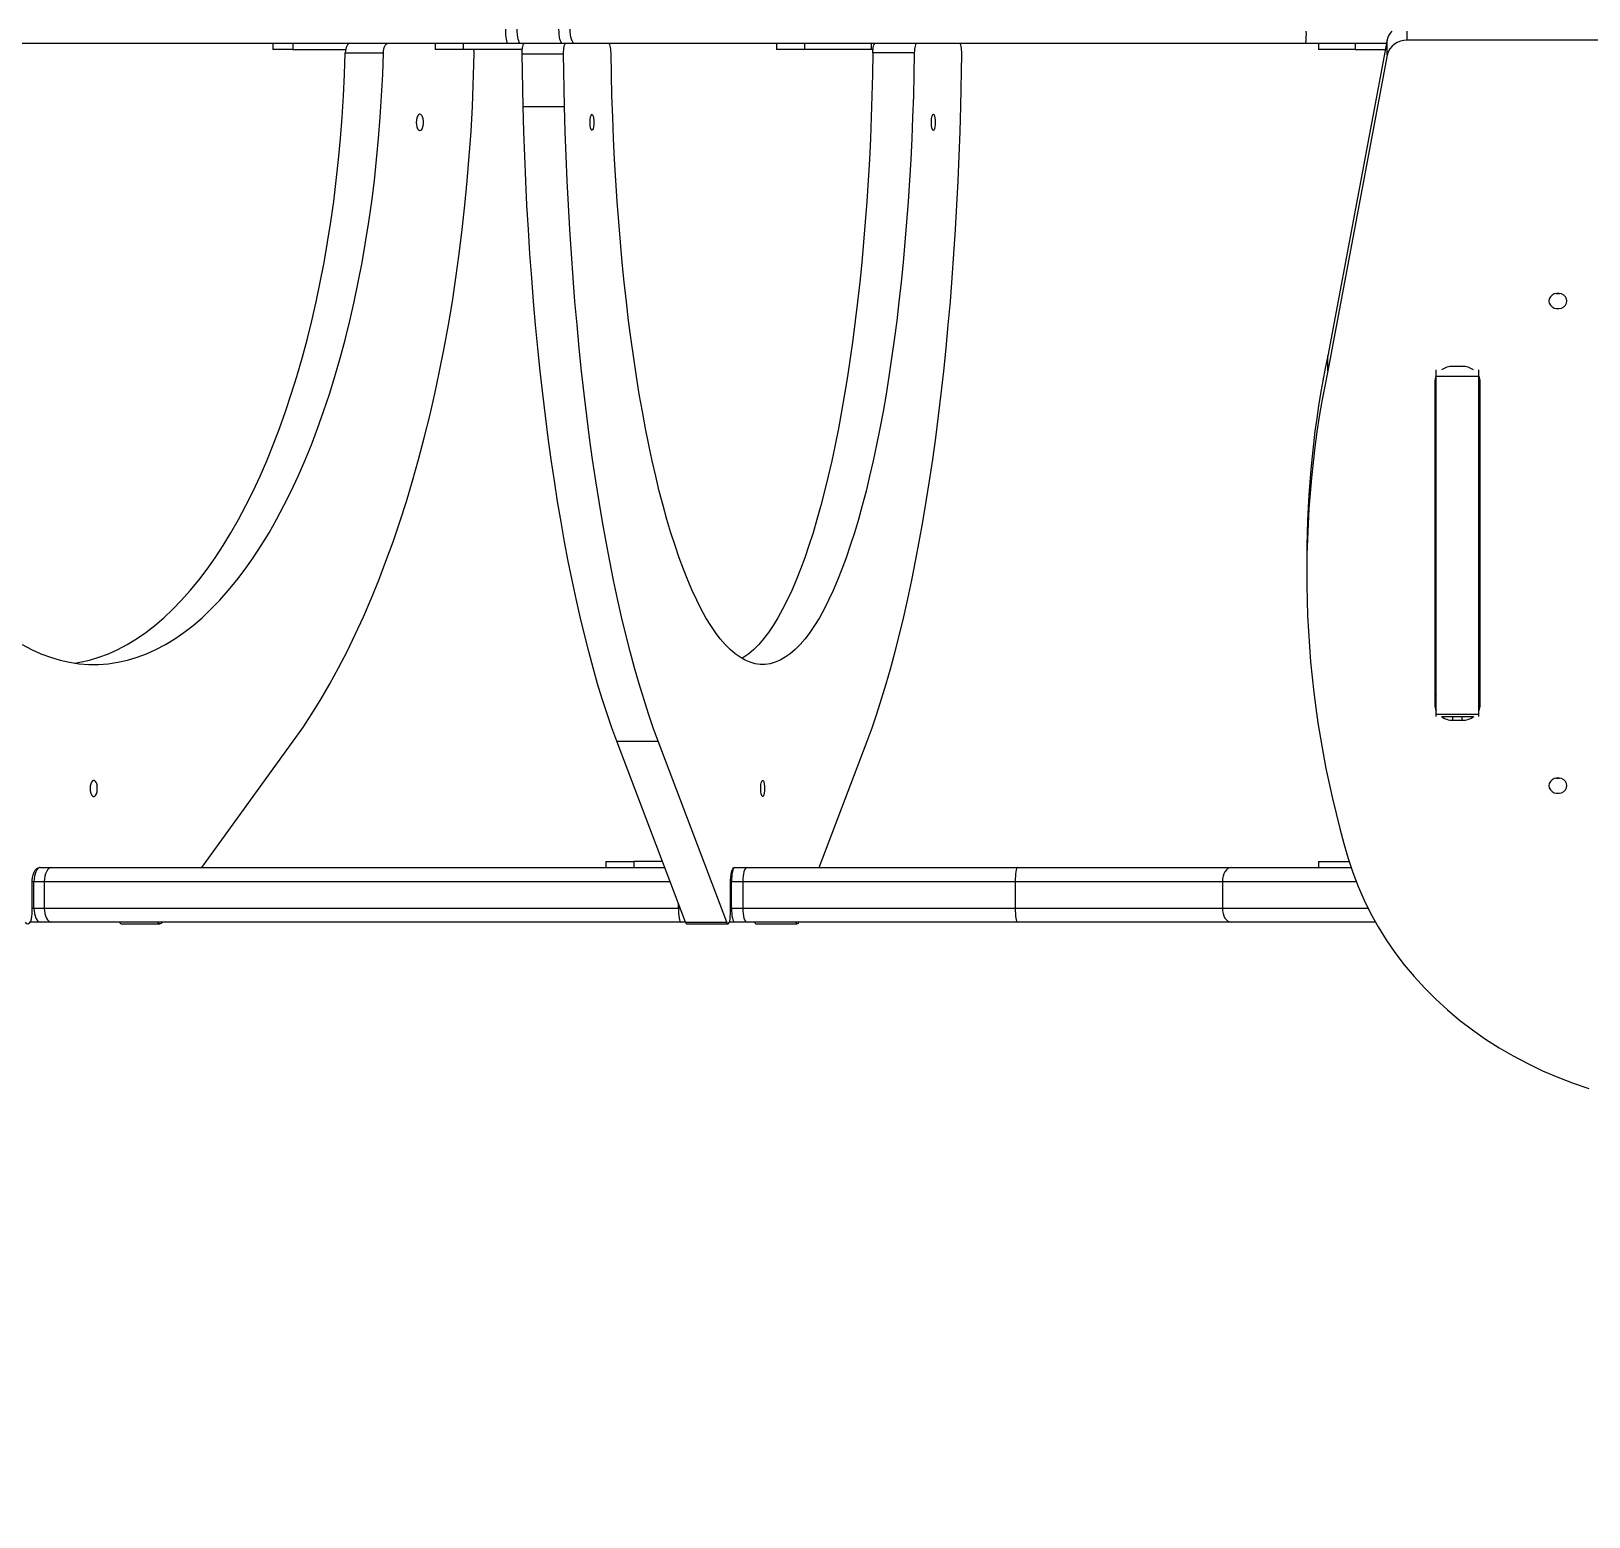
# Model space of a CAD drawing. Header units: millimetres. Extents: x -1410 to 10553, y -1584 to 10089.
# Drawn here: x 1929 to 2697, y 4112 to 4844 of the extents above; entities that cross this region are included whole.
import ezdxf

# ---------------------------------------------------------------- set-up
doc = ezdxf.new("R2010")
doc.units = ezdxf.units.MM
doc.layers.add('DiKom', color=7, linetype='Continuous')
doc.styles.add('style1', font='arial.ttf', dxfattribs={"width": 0.8})
doc.dimstyles.new('1-50', dxfattribs={"dimtxt": 400, "dimasz": 200, "dimexe": 100, "dimexo": 0, "dimgap": 200, "dimtad": 1, "dimtxsty": 'style1', "dimcen": 200, "dimclrd": 7, "dimclre": 7, "dimclrt": 7, "dimadec": 1, "dimazin": 2, "dimtfac": 1, "dimtmove": 0, "dimatfit": 2, "dimfxl": 0, "dimlwd": 25, "dimlwe": 18, "dimarcsym": 0})

# ---------------------------------------------------------------- blocks, each defined once
blk = doc.blocks.new('*D6')
at = {"layer": 'Defpoints', "color": 0, "transparency": 16777216}
for p in [(1052.64, 4838.28), (8552.64, 4538.78), (1052.64, -315.99)]:
    blk.add_point(p, dxfattribs=at)
at = {"layer": 'DiKom', "color": 7, "lineweight": 18, "transparency": 16777216}
for p, q in [((1052.64, 4838.28), (1052.64, -415.99)), ((8552.64, 4538.78), (8552.64, -415.99))]:
    blk.add_line(p, q, dxfattribs=at)
at = {"layer": 'DiKom', "color": 7, "lineweight": 25, "transparency": 16777216}
blk.add_line((8352.64, -315.99), (1252.64, -315.99), dxfattribs=at)
at = {"layer": 'DiKom', "color": 7, "transparency": 16777216}
for points in [[(1252.64, -282.66), (1252.64, -349.33), (1052.64, -315.99)], [(8352.64, -282.66), (8352.64, -349.33), (8552.64, -315.99)]]:
    blk.add_solid(points, dxfattribs=at)
at = {"layer": 'DiKom', "color": 7, "transparency": 16777216, "insert": (5447.5, 88.24), "char_height": 400, "attachment_point": 5, "style": 'style1'}
blk.add_mtext('7500', dxfattribs=at)
blk = doc.blocks.new('*D7')
at = {"layer": 'Defpoints', "color": 0, "transparency": 16777216}
for p in [(2743.2, 6351.78), (728.2, 735.28), (5494.1, 735.28)]:
    blk.add_point(p, dxfattribs=at)
at = {"layer": 'DiKom', "color": 7, "lineweight": 18, "transparency": 16777216}
for p, q in [((2743.2, 6351.78), (628.2, 6351.78)), ((5494.1, 735.28), (628.2, 735.28))]:
    blk.add_line(p, q, dxfattribs=at)
at = {"layer": 'DiKom', "color": 7, "lineweight": 25, "transparency": 16777216}
blk.add_line((728.2, 6151.78), (728.2, 935.28), dxfattribs=at)
at = {"layer": 'DiKom', "color": 7, "transparency": 16777216}
for points in [[(694.87, 6151.78), (761.53, 6151.78), (728.2, 6351.78)], [(694.87, 935.28), (761.53, 935.28), (728.2, 735.28)]]:
    blk.add_solid(points, dxfattribs=at)
at = {"layer": 'DiKom', "color": 7, "transparency": 16777216, "insert": (323.97, 4804.75), "char_height": 400, "attachment_point": 5, "rotation": 90, "style": 'style1'}
blk.add_mtext('5600', dxfattribs=at)
blk = doc.blocks.new('*D9')
at = {"layer": 'Defpoints', "color": 0, "transparency": 16777216}
for p in [(-743.34, 7851.78), (1770.2, 7851.78), (4898.7, -764.72)]:
    blk.add_point(p, dxfattribs=at)
at = {"layer": 'DiKom', "color": 7, "lineweight": 18, "transparency": 16777216}
for p, q in [((1770.2, 7851.78), (-843.34, 7851.78)), ((4898.7, -764.72), (-843.34, -764.72))]:
    blk.add_line(p, q, dxfattribs=at)
at = {"layer": 'DiKom', "color": 7, "lineweight": 25, "transparency": 16777216}
blk.add_line((-743.34, -564.72), (-743.34, 7651.78), dxfattribs=at)
at = {"layer": 'DiKom', "color": 7, "transparency": 16777216}
for points in [[(-776.67, 7651.78), (-710, 7651.78), (-743.34, 7851.78)], [(-776.67, -564.72), (-710, -564.72), (-743.34, -764.72)]]:
    blk.add_solid(points, dxfattribs=at)
at = {"layer": 'DiKom', "color": 7, "transparency": 16777216, "insert": (-1147.57, 4754.44), "char_height": 400, "attachment_point": 5, "rotation": 90, "style": 'style1'}
blk.add_mtext('8600', dxfattribs=at)

msp = doc.modelspace()

# ---------------------------------------------------------------- linework, layer by layer
at = {"color": 8, "linetype": 'Continuous', "lineweight": 15}
for p, q in [((2607.854, 4839.772), (2607.854, 4844.283)), ((2058.323, 4838.276), (2058.323, 4835.277)), ((2142.285, 4838.276), (2142.285, 4835.277)), ((2310.669, 4838.276), (2310.669, 4835.277)), ((2343.725, 4835.277), (2343.725, 4838.276)), ((2582.198, 4838.276), (2582.198, 4835.277)), ((2630.448, 4504.429), (2630.448, 4506.284)), ((2634.948, 4504.429), (2634.948, 4506.284)), ((2226.477, 4434.797), (2226.477, 4431.798)), ((1930.604, 4424.798), (1929.697, 4424.798)), ((2244.29, 4424.798), (1935.678, 4424.798)), ((2274.588, 4424.798), (2274.095, 4424.798)), ((2582.78, 4424.798), (2516.706, 4424.798)), ((1929.669, 4411.798), (1930.604, 4411.798)), ((2248.417, 4411.798), (2248.417, 4413.897)), ((2248.417, 4411.798), (2249.212, 4411.798)), ((2274.08, 4411.798), (2274.588, 4411.798)), ((2516.706, 4411.798), (2588.552, 4411.798))]:
    msp.add_line(p, q, dxfattribs=at)
at = {"color": 7, "linetype": 'Continuous', "lineweight": 15}
for p, q in [((2164.296, 4838.276), (1776.765, 4838.276)), ((2048.372, 4838.276), (2048.372, 4835.277)), ((2058.323, 4835.277), (2048.372, 4835.277)), ((2058.323, 4835.277), (2084.34, 4835.277)), ((2084.157, 4833.563), (2102.94, 4833.563)), ((2128.498, 4838.276), (2128.498, 4835.277)), ((2142.285, 4835.277), (2128.498, 4835.277)), ((2171.47, 4835.277), (2142.285, 4835.277)), ((2146.83, 4807.131), (2147.707, 4833.054)), ((2170.586, 4838.276), (2164.296, 4838.276)), ((2191.173, 4838.276), (2170.586, 4838.276)), ((2171.373, 4833.054), (2191.79, 4833.054)), ((2171.832, 4807.131), (2171.373, 4833.054)), ((2197.32, 4838.276), (2191.173, 4838.276)), ((2192.249, 4807.131), (2191.79, 4833.054)), ((2557.863, 4838.276), (2197.32, 4838.276)), ((2296.882, 4838.276), (2296.882, 4835.277)), ((2310.669, 4835.277), (2296.882, 4835.277)), ((2343.725, 4835.277), (2310.669, 4835.277)), ((2364.77, 4833.563), (2344.354, 4833.563)), ((2387.742, 4807.131), (2388.201, 4833.054)), ((2597.659, 4838.276), (2557.863, 4838.276)), ((2564.198, 4838.276), (2564.198, 4835.277)), ((2582.198, 4835.277), (2564.198, 4835.277)), ((2597.984, 4840.004), (2568.691, 4684.228)), ((2597.984, 4832.504), (2568.691, 4676.727)), ((2582.198, 4835.277), (2597.095, 4835.277)), ((2597.984, 4832.504), (2597.984, 4840.004)), ((2727.079, 4839.772), (2607.854, 4839.772)), ((2171.832, 4807.131), (2192.249, 4807.131)), ((2568.691, 4676.727), (2568.691, 4684.228)), ((2634.948, 4678.933), (2630.448, 4678.933)), ((2621.448, 4671.138), (2621.448, 4512.223)), ((2622.198, 4674.128), (2622.198, 4677.183)), ((2622.198, 4674.128), (2643.198, 4674.128)), ((2622.198, 4507.396), (2622.198, 4674.128)), ((2643.198, 4674.128), (2643.198, 4677.183)), ((2643.198, 4507.396), (2643.198, 4674.128)), ((2643.948, 4512.223), (2643.948, 4671.138)), ((2558.333, 4584.114), (2558.333, 4576.614)), ((2643.631, 4517.672), (2643.198, 4517.672)), ((2622.198, 4507.396), (2643.198, 4507.396)), ((2622.198, 4506.326), (2622.198, 4507.396)), ((2625.109, 4506.284), (2640.287, 4506.284)), ((2630.448, 4504.429), (2634.948, 4504.429)), ((2643.198, 4506.326), (2643.198, 4507.396)), ((2013.458, 4431.798), (2058.493, 4494.055)), ((2218.068, 4494.055), (2238.485, 4494.055)), ((2251.855, 4404.815), (2218.068, 4494.055)), ((2272.272, 4404.815), (2238.485, 4494.055)), ((2317.935, 4431.798), (2341.507, 4494.055)), ((2212.69, 4434.797), (2212.69, 4431.798)), ((2212.69, 4434.797), (2226.477, 4434.797)), ((2240.504, 4434.797), (2226.477, 4434.797)), ((2564.198, 4434.798), (2564.198, 4431.798)), ((2564.198, 4434.798), (2579.296, 4434.798)), ((1933.653, 4431.797), (1933.245, 4431.797)), ((1933.689, 4431.798), (1933.734, 4431.798)), ((1933.734, 4431.798), (1939.253, 4431.798)), ((1939.253, 4431.798), (2241.639, 4431.798)), ((2275.952, 4431.797), (2276.165, 4431.797)), ((2276.184, 4431.798), (2276.227, 4431.798)), ((2276.227, 4431.798), (2282.291, 4431.798)), ((2282.291, 4431.798), (2415.637, 4431.798)), ((2415.637, 4431.798), (2521.164, 4431.798)), ((2521.164, 4431.798), (2580.257, 4431.798)), ((1929.669, 4409.009), (1929.669, 4423.797)), ((1935.678, 4424.798), (1930.604, 4424.798)), ((1930.604, 4411.798), (1930.604, 4424.798)), ((1935.678, 4424.798), (1935.678, 4411.798)), ((2274.08, 4409.009), (2274.08, 4423.797)), ((2280.165, 4424.798), (2274.588, 4424.798)), ((2274.588, 4411.798), (2274.588, 4424.798)), ((2414.556, 4424.798), (2280.165, 4424.798)), ((2280.165, 4424.798), (2280.165, 4411.798)), ((2516.706, 4424.798), (2414.556, 4424.798)), ((2414.556, 4424.798), (2414.556, 4411.798)), ((2516.706, 4424.798), (2516.706, 4411.798)), ((1930.604, 4411.798), (1935.678, 4411.798)), ((1935.678, 4411.798), (2248.417, 4411.798)), ((2274.588, 4411.798), (2280.165, 4411.798)), ((2280.165, 4411.798), (2414.556, 4411.798)), ((2414.556, 4411.798), (2516.706, 4411.798)), ((1933.734, 4404.798), (1928.639, 4404.798)), ((1939.253, 4404.798), (1933.734, 4404.798)), ((2249.559, 4404.798), (1939.253, 4404.798)), ((1973.938, 4404.008), (1992.721, 4404.008)), ((2251.862, 4404.798), (2249.559, 4404.798)), ((2251.855, 4404.815), (2272.272, 4404.815)), ((2252.493, 4404.008), (2272.909, 4404.008)), ((2276.227, 4404.798), (2273.541, 4404.798)), ((2282.291, 4404.798), (2276.227, 4404.798)), ((2415.637, 4404.798), (2282.291, 4404.798)), ((2286.665, 4404.008), (2307.082, 4404.008)), ((2521.164, 4404.798), (2415.637, 4404.798)), ((2592.287, 4404.798), (2521.164, 4404.798))]:
    msp.add_line(p, q, dxfattribs=at)
at = {"color": 7, "linetype": 'Continuous', "lineweight": 15, "flags": 128}
for points in [[(2164.296, 4838.276), (2164.105, 4838.411), (2163.921, 4838.809), (2163.751, 4839.456), (2163.602, 4840.326), (2163.48, 4841.387), (2163.39, 4842.597), (2163.334, 4843.911), (2163.315, 4845.276)], [(2170.586, 4838.276), (2170.266, 4838.411), (2169.959, 4838.809), (2169.675, 4839.456), (2169.427, 4840.326), (2169.223, 4841.387), (2169.072, 4842.597), (2168.979, 4843.911), (2168.947, 4845.276)], [(2191.173, 4838.276), (2190.854, 4838.411), (2190.546, 4838.809), (2190.263, 4839.456), (2190.015, 4840.326), (2189.811, 4841.387), (2189.66, 4842.597), (2189.566, 4843.911), (2189.535, 4845.276)], [(2197.32, 4838.276), (2196.875, 4838.411), (2196.447, 4838.809), (2196.053, 4839.456), (2195.707, 4840.326), (2195.423, 4841.387), (2195.213, 4842.597), (2195.083, 4843.911), (2195.039, 4845.276)], [(1924.747, 4541.801), (1929.378, 4539.345), (1934.043, 4537.235), (1938.737, 4535.473), (1943.455, 4534.061), (1948.191, 4533), (1952.94, 4532.293), (1957.697, 4531.939), (1962.457, 4531.939), (1967.214, 4532.293), (1971.963, 4533), (1976.699, 4534.061), (1981.417, 4535.473), (1986.111, 4537.235), (1990.776, 4539.345), (1995.407, 4541.801), (1999.999, 4544.6), (2004.547, 4547.739), (2009.046, 4551.215), (2013.491, 4555.023), (2017.876, 4559.159), (2022.198, 4563.62), (2026.451, 4568.399), (2030.63, 4573.492), (2034.731, 4578.894), (2038.75, 4584.597), (2042.682, 4590.595), (2046.522, 4596.883), (2050.267, 4603.454), (2053.912, 4610.298), (2057.453, 4617.411), (2060.886, 4624.782), (2064.208, 4632.405), (2067.415, 4640.271), (2070.503, 4648.371), (2073.469, 4656.696), (2076.309, 4665.237), (2079.021, 4673.984), (2081.601, 4682.928), (2084.046, 4692.06), (2086.355, 4701.368), (2088.524, 4710.842), (2090.55, 4720.473), (2092.433, 4730.249), (2094.168, 4740.16), (2095.756, 4750.194), (2097.194, 4760.341), (2098.479, 4770.589), (2099.612, 4780.927), (2100.59, 4791.343), (2101.413, 4801.827), (2102.079, 4812.366), (2102.589, 4822.949), (2102.94, 4833.563)], [(1950.685, 4532.584), (1953.18, 4533), (1957.916, 4534.061), (1962.633, 4535.473), (1967.327, 4537.235), (1971.993, 4539.345), (1976.624, 4541.801), (1981.216, 4544.6), (1985.764, 4547.739), (1990.263, 4551.215), (1994.707, 4555.023), (1999.093, 4559.159), (2003.415, 4563.62), (2007.667, 4568.399), (2011.847, 4573.492), (2015.948, 4578.894), (2019.967, 4584.597), (2023.899, 4590.595), (2027.739, 4596.883), (2031.484, 4603.454), (2035.129, 4610.298), (2038.67, 4617.411), (2042.103, 4624.782), (2045.425, 4632.405), (2048.632, 4640.271), (2051.72, 4648.371), (2054.685, 4656.696), (2057.526, 4665.237), (2060.237, 4673.984), (2062.817, 4682.928), (2065.263, 4692.06), (2067.571, 4701.368), (2069.74, 4710.842), (2071.767, 4720.473), (2073.649, 4730.249), (2075.385, 4740.16), (2076.973, 4750.194), (2078.41, 4760.341), (2079.696, 4770.589), (2080.828, 4780.927), (2081.807, 4791.343), (2082.63, 4801.827), (2083.296, 4812.366), (2083.805, 4822.949), (2084.157, 4833.563)], [(2086.389, 4838.277), (2085.969, 4838.188), (2085.563, 4837.923), (2085.187, 4837.493), (2084.854, 4836.912), (2084.576, 4836.202), (2084.362, 4835.387), (2084.221, 4834.497), (2084.157, 4833.563)], [(2102.94, 4833.563), (2103.004, 4834.497), (2103.145, 4835.387), (2103.359, 4836.202), (2103.638, 4836.912), (2103.971, 4837.493), (2104.347, 4837.923), (2104.752, 4838.188), (2105.172, 4838.277)], [(2171.373, 4833.054), (2171.387, 4834.06), (2171.447, 4835.035), (2171.552, 4835.938), (2171.697, 4836.733), (2171.876, 4837.387), (2172.082, 4837.875), (2172.308, 4838.175), (2172.542, 4838.277)], [(2191.79, 4833.054), (2191.803, 4834.06), (2191.864, 4835.035), (2191.968, 4835.938), (2192.113, 4836.733), (2192.293, 4837.387), (2192.499, 4837.875), (2192.725, 4838.175), (2192.959, 4838.277)], [(2215.221, 4833.563), (2215.187, 4834.497), (2215.113, 4835.387), (2215.001, 4836.202), (2214.856, 4836.912), (2214.681, 4837.493), (2214.485, 4837.923), (2214.273, 4838.188), (2214.052, 4838.277)], [(2364.77, 4833.563), (2364.586, 4822.949), (2364.32, 4812.366), (2363.971, 4801.827), (2363.54, 4791.343), (2363.028, 4780.927), (2362.435, 4770.589), (2361.763, 4760.341), (2361.01, 4750.194), (2360.179, 4740.16), (2359.271, 4730.249), (2358.285, 4720.473), (2357.225, 4710.842), (2356.09, 4701.368), (2354.881, 4692.06), (2353.601, 4682.928), (2352.251, 4673.984), (2350.832, 4665.237), (2349.345, 4656.696), (2347.793, 4648.371), (2346.176, 4640.271), (2344.498, 4632.405), (2342.759, 4624.782), (2340.962, 4617.411), (2339.109, 4610.298), (2337.201, 4603.454), (2335.241, 4596.883), (2333.231, 4590.595), (2331.173, 4584.597), (2329.07, 4578.894), (2326.923, 4573.492), (2324.736, 4568.399), (2322.51, 4563.62), (2320.248, 4559.159), (2317.952, 4555.023), (2315.626, 4551.215), (2313.271, 4547.739), (2310.891, 4544.6), (2308.487, 4541.801), (2306.063, 4539.345), (2303.622, 4537.235), (2301.165, 4535.473), (2298.696, 4534.061), (2296.217, 4533), (2293.731, 4532.293), (2291.241, 4531.939), (2288.75, 4531.939), (2286.26, 4532.293), (2283.774, 4533), (2281.296, 4534.061), (2278.826, 4535.473), (2276.369, 4537.235), (2273.928, 4539.345), (2271.504, 4541.801), (2269.1, 4544.6), (2266.72, 4547.739), (2264.365, 4551.215), (2262.039, 4555.023), (2259.743, 4559.159), (2257.481, 4563.62), (2255.256, 4568.399), (2253.068, 4573.492), (2250.921, 4578.894), (2248.818, 4584.597), (2246.76, 4590.595), (2244.75, 4596.883), (2242.79, 4603.454), (2240.882, 4610.298), (2239.029, 4617.411), (2237.232, 4624.782), (2235.493, 4632.405), (2233.815, 4640.271), (2232.199, 4648.371), (2230.646, 4656.696), (2229.16, 4665.237), (2227.74, 4673.984), (2226.39, 4682.928), (2225.11, 4692.06), (2223.902, 4701.368), (2222.766, 4710.842), (2221.706, 4720.473), (2220.72, 4730.249), (2219.812, 4740.16), (2218.981, 4750.194), (2218.229, 4760.341), (2217.556, 4770.589), (2216.963, 4780.927), (2216.451, 4791.343), (2216.02, 4801.827), (2215.671, 4812.366), (2215.405, 4822.949), (2215.221, 4833.563)], [(2344.354, 4833.563), (2344.17, 4822.949), (2343.903, 4812.366), (2343.554, 4801.827), (2343.124, 4791.343), (2342.612, 4780.927), (2342.019, 4770.589), (2341.346, 4760.341), (2340.593, 4750.194), (2339.763, 4740.16), (2338.854, 4730.249), (2337.869, 4720.473), (2336.808, 4710.842), (2335.673, 4701.368), (2334.465, 4692.06), (2333.185, 4682.928), (2331.834, 4673.984), (2330.415, 4665.237), (2328.928, 4656.696), (2327.376, 4648.371), (2325.76, 4640.271), (2324.081, 4632.405), (2322.343, 4624.782), (2320.546, 4617.411), (2318.692, 4610.298), (2316.784, 4603.454), (2314.825, 4596.883), (2312.815, 4590.595), (2310.757, 4584.597), (2308.653, 4578.894), (2306.506, 4573.492), (2304.319, 4568.399), (2302.093, 4563.62), (2299.831, 4559.159), (2297.536, 4555.023), (2295.209, 4551.215), (2292.855, 4547.739), (2290.474, 4544.6), (2288.071, 4541.801), (2285.647, 4539.345), (2283.205, 4537.235), (2280.748, 4535.473), (2279.787, 4534.881)], [(2345.199, 4838.082), (2344.863, 4838.161), (2343.725, 4838.277)], [(2344.44, 4835.185), (2344.294, 4835.219), (2343.725, 4835.277)], [(2344.354, 4833.563), (2344.387, 4834.497), (2344.461, 4835.387), (2344.573, 4836.202), (2344.719, 4836.912), (2344.893, 4837.493), (2345.09, 4837.923), (2345.302, 4838.188), (2345.522, 4838.277)], [(2365.939, 4838.277), (2365.719, 4838.188), (2365.506, 4837.923), (2365.31, 4837.493), (2365.135, 4836.912), (2364.99, 4836.202), (2364.878, 4835.387), (2364.804, 4834.497), (2364.77, 4833.563)], [(2388.201, 4833.054), (2388.188, 4834.06), (2388.128, 4835.035), (2388.023, 4835.938), (2387.878, 4836.733), (2387.698, 4837.387), (2387.492, 4837.875), (2387.267, 4838.175), (2387.032, 4838.277)], [(2058.493, 4494.055), (2063.151, 4500.711), (2067.72, 4507.668), (2072.196, 4514.923), (2076.575, 4522.467), (2080.853, 4530.294), (2085.027, 4538.399), (2089.093, 4546.773), (2093.048, 4555.41), (2096.888, 4564.302), (2100.609, 4573.442), (2104.21, 4582.822), (2107.686, 4592.434), (2111.034, 4602.269), (2114.253, 4612.319), (2117.338, 4622.576), (2120.288, 4633.03), (2123.1, 4643.673), (2125.771, 4654.496), (2128.299, 4665.489), (2130.682, 4676.642), (2132.918, 4687.947), (2135.005, 4699.394), (2136.941, 4710.972), (2138.725, 4722.672), (2140.354, 4734.485), (2141.829, 4746.398), (2143.146, 4758.403), (2144.306, 4770.489), (2145.307, 4782.647), (2146.149, 4794.864), (2146.83, 4807.131)], [(2119.144, 4799.277), (2119.224, 4798.098), (2119.455, 4797.023), (2119.818, 4796.149), (2120.279, 4795.553), (2120.799, 4795.288), (2121.331, 4795.377), (2121.827, 4795.813), (2122.244, 4796.556), (2122.545, 4797.541), (2122.702, 4798.68), (2122.702, 4799.873), (2122.545, 4801.012), (2122.244, 4801.997), (2121.827, 4802.741), (2121.331, 4803.177), (2120.799, 4803.265), (2120.279, 4803), (2119.818, 4802.404), (2119.455, 4801.53), (2119.224, 4800.456), (2119.144, 4799.277)], [(2218.068, 4494.055), (2215.63, 4500.711), (2213.238, 4507.668), (2210.896, 4514.923), (2208.604, 4522.467), (2206.364, 4530.294), (2204.18, 4538.399), (2202.052, 4546.773), (2199.982, 4555.41), (2197.972, 4564.302), (2196.024, 4573.442), (2194.14, 4582.822), (2192.32, 4592.434), (2190.568, 4602.269), (2188.883, 4612.319), (2187.268, 4622.576), (2185.724, 4633.03), (2184.253, 4643.673), (2182.854, 4654.496), (2181.531, 4665.489), (2180.284, 4676.642), (2179.114, 4687.947), (2178.021, 4699.394), (2177.008, 4710.972), (2176.074, 4722.672), (2175.222, 4734.485), (2174.45, 4746.398), (2173.76, 4758.403), (2173.153, 4770.489), (2172.629, 4782.647), (2172.189, 4794.864), (2171.832, 4807.131)], [(2238.485, 4494.055), (2236.047, 4500.711), (2233.655, 4507.668), (2231.312, 4514.923), (2229.02, 4522.467), (2226.781, 4530.294), (2224.597, 4538.399), (2222.468, 4546.773), (2220.398, 4555.41), (2218.389, 4564.302), (2216.441, 4573.442), (2214.556, 4582.822), (2212.737, 4592.434), (2210.984, 4602.269), (2209.3, 4612.319), (2207.685, 4622.576), (2206.141, 4633.03), (2204.669, 4643.673), (2203.271, 4654.496), (2201.948, 4665.489), (2200.701, 4676.642), (2199.53, 4687.947), (2198.438, 4699.394), (2197.425, 4710.972), (2196.491, 4722.672), (2195.638, 4734.485), (2194.866, 4746.398), (2194.177, 4758.403), (2193.57, 4770.489), (2193.046, 4782.647), (2192.605, 4794.864), (2192.249, 4807.131)], [(2206.739, 4799.277), (2206.698, 4798.098), (2206.577, 4797.023), (2206.387, 4796.149), (2206.145, 4795.553), (2205.873, 4795.288), (2205.595, 4795.377), (2205.335, 4795.813), (2205.117, 4796.556), (2204.96, 4797.541), (2204.878, 4798.68), (2204.878, 4799.873), (2204.96, 4801.012), (2205.117, 4801.997), (2205.335, 4802.741), (2205.595, 4803.177), (2205.873, 4803.265), (2206.145, 4803), (2206.387, 4802.404), (2206.577, 4801.53), (2206.698, 4800.456), (2206.739, 4799.277)], [(2341.507, 4494.055), (2343.945, 4500.711), (2346.336, 4507.668), (2348.679, 4514.923), (2350.971, 4522.467), (2353.21, 4530.294), (2355.395, 4538.399), (2357.523, 4546.773), (2359.593, 4555.41), (2361.602, 4564.302), (2363.55, 4573.442), (2365.435, 4582.822), (2367.254, 4592.434), (2369.007, 4602.269), (2370.691, 4612.319), (2372.306, 4622.576), (2373.85, 4633.03), (2375.322, 4643.673), (2376.72, 4654.496), (2378.043, 4665.489), (2379.29, 4676.642), (2380.461, 4687.947), (2381.553, 4699.394), (2382.567, 4710.972), (2383.5, 4722.672), (2384.353, 4734.485), (2385.125, 4746.398), (2385.814, 4758.403), (2386.422, 4770.489), (2386.945, 4782.647), (2387.386, 4794.864), (2387.742, 4807.131)], [(2375.124, 4799.277), (2375.082, 4798.098), (2374.961, 4797.023), (2374.771, 4796.149), (2374.53, 4795.553), (2374.258, 4795.288), (2373.979, 4795.377), (2373.72, 4795.813), (2373.501, 4796.556), (2373.344, 4797.541), (2373.262, 4798.68), (2373.262, 4799.873), (2373.344, 4801.012), (2373.501, 4801.997), (2373.72, 4802.741), (2373.979, 4803.177), (2374.258, 4803.265), (2374.53, 4803), (2374.771, 4802.404), (2374.961, 4801.53), (2375.082, 4800.456), (2375.124, 4799.277)], [(2677.798, 4711.192), (2677.976, 4710.118), (2678.496, 4709.132), (2679.317, 4708.312), (2680.37, 4707.726), (2681.572, 4707.42), (2682.824, 4707.42), (2684.026, 4707.726), (2685.079, 4708.312), (2685.9, 4709.132), (2686.42, 4710.118), (2686.598, 4711.192), (2686.42, 4712.266), (2685.9, 4713.252), (2685.079, 4714.072), (2684.026, 4714.658), (2682.824, 4714.964), (2681.572, 4714.964), (2680.37, 4714.658), (2679.317, 4714.072), (2678.496, 4713.252), (2677.976, 4712.266), (2677.798, 4711.192)], [(1958.288, 4470.797), (1958.368, 4469.618), (1958.599, 4468.544), (1958.962, 4467.67), (1959.423, 4467.074), (1959.943, 4466.808), (1960.475, 4466.898), (1960.971, 4467.333), (1961.388, 4468.077), (1961.689, 4469.062), (1961.846, 4470.201), (1961.846, 4471.393), (1961.689, 4472.533), (1961.388, 4473.518), (1960.971, 4474.261), (1960.475, 4474.697), (1959.943, 4474.786), (1959.423, 4474.521), (1958.962, 4473.925), (1958.599, 4473.05), (1958.368, 4471.976), (1958.288, 4470.797)], [(2290.932, 4470.797), (2290.89, 4469.618), (2290.769, 4468.544), (2290.579, 4467.67), (2290.338, 4467.074), (2290.066, 4466.808), (2289.787, 4466.898), (2289.527, 4467.333), (2289.309, 4468.077), (2289.152, 4469.062), (2289.07, 4470.201), (2289.07, 4471.393), (2289.152, 4472.533), (2289.309, 4473.518), (2289.527, 4474.261), (2289.787, 4474.697), (2290.066, 4474.786), (2290.338, 4474.521), (2290.579, 4473.925), (2290.769, 4473.05), (2290.89, 4471.976), (2290.932, 4470.797)], [(2677.798, 4472.169), (2677.976, 4471.096), (2678.496, 4470.109), (2679.317, 4469.289), (2680.37, 4468.703), (2681.572, 4468.398), (2682.824, 4468.398), (2684.026, 4468.703), (2685.079, 4469.289), (2685.9, 4470.109), (2686.42, 4471.096), (2686.598, 4472.169), (2686.42, 4473.243), (2685.9, 4474.229), (2685.079, 4475.049), (2684.026, 4475.635), (2682.824, 4475.941), (2681.572, 4475.941), (2680.37, 4475.635), (2679.317, 4475.049), (2678.496, 4474.229), (2677.976, 4473.243), (2677.798, 4472.169)], [(2578.838, 4436.309), (2581.098, 4429.339), (2583.711, 4422.461), (2586.67, 4415.69), (2589.97, 4409.038), (2593.605, 4402.518), (2597.567, 4396.143), (2601.85, 4389.925), (2606.444, 4383.876), (2611.341, 4378.009), (2616.532, 4372.333), (2622.005, 4366.861), (2627.751, 4361.602), (2633.759, 4356.568), (2640.017, 4351.766), (2646.513, 4347.209), (2653.233, 4342.903), (2660.166, 4338.857), (2667.298, 4335.08), (2674.615, 4331.577), (2682.102, 4328.357), (2689.746, 4325.425), (2697.532, 4322.787)], [(1929.669, 4423.797), (1929.737, 4425.358), (1929.941, 4426.859), (1930.271, 4428.242), (1930.716, 4429.454), (1931.258, 4430.449), (1931.876, 4431.188), (1932.547, 4431.644), (1933.245, 4431.797)], [(1933.734, 4431.798), (1933.124, 4431.663), (1932.536, 4431.265), (1931.995, 4430.618), (1931.521, 4429.747), (1931.131, 4428.687), (1930.842, 4427.477), (1930.664, 4426.163), (1930.604, 4424.798)], [(1939.253, 4431.798), (1938.555, 4431.663), (1937.885, 4431.265), (1937.267, 4430.618), (1936.725, 4429.747), (1936.281, 4428.687), (1935.951, 4427.477), (1935.747, 4426.163), (1935.678, 4424.798)], [(2274.08, 4423.797), (2274.116, 4425.358), (2274.222, 4426.859), (2274.395, 4428.242), (2274.628, 4429.454), (2274.912, 4430.449), (2275.235, 4431.188), (2275.587, 4431.644), (2275.952, 4431.797)], [(2276.227, 4431.798), (2275.907, 4431.663), (2275.6, 4431.265), (2275.316, 4430.618), (2275.068, 4429.747), (2274.864, 4428.687), (2274.713, 4427.477), (2274.62, 4426.163), (2274.588, 4424.798)], [(2282.291, 4431.798), (2281.876, 4431.663), (2281.477, 4431.265), (2281.11, 4430.618), (2280.787, 4429.747), (2280.523, 4428.687), (2280.326, 4427.477), (2280.205, 4426.163), (2280.165, 4424.798)], [(2415.637, 4431.798), (2415.426, 4431.663), (2415.224, 4431.265), (2415.037, 4430.618), (2414.873, 4429.747), (2414.738, 4428.687), (2414.639, 4427.477), (2414.577, 4426.163), (2414.556, 4424.798)], [(2521.164, 4431.798), (2520.294, 4431.663), (2519.458, 4431.265), (2518.687, 4430.618), (2518.011, 4429.747), (2517.457, 4428.687), (2517.045, 4427.477), (2516.791, 4426.163), (2516.706, 4424.798)], [(1930.604, 4411.798), (1930.664, 4410.432), (1930.842, 4409.119), (1931.131, 4407.909), (1931.521, 4406.848), (1931.995, 4405.977), (1932.536, 4405.331), (1933.124, 4404.932), (1933.734, 4404.798)], [(1935.678, 4411.798), (1935.747, 4410.432), (1935.951, 4409.119), (1936.281, 4407.909), (1936.725, 4406.848), (1937.267, 4405.977), (1937.885, 4405.331), (1938.555, 4404.932), (1939.253, 4404.798)], [(2248.417, 4411.798), (2248.439, 4410.432), (2248.504, 4409.119), (2248.609, 4407.909), (2248.751, 4406.848), (2248.924, 4405.977), (2249.121, 4405.331), (2249.336, 4404.932), (2249.559, 4404.798)], [(2274.588, 4411.798), (2274.62, 4410.432), (2274.713, 4409.119), (2274.864, 4407.909), (2275.068, 4406.848), (2275.316, 4405.977), (2275.6, 4405.331), (2275.907, 4404.932), (2276.227, 4404.798)], [(2280.165, 4411.798), (2280.205, 4410.432), (2280.326, 4409.119), (2280.523, 4407.909), (2280.787, 4406.848), (2281.11, 4405.977), (2281.477, 4405.331), (2281.876, 4404.932), (2282.291, 4404.798)], [(2414.556, 4411.798), (2414.577, 4410.432), (2414.639, 4409.119), (2414.738, 4407.909), (2414.873, 4406.848), (2415.037, 4405.977), (2415.224, 4405.331), (2415.426, 4404.932), (2415.637, 4404.798)], [(2516.706, 4411.798), (2516.791, 4410.432), (2517.045, 4409.119), (2517.457, 4407.909), (2518.011, 4406.848), (2518.687, 4405.977), (2519.458, 4405.331), (2520.294, 4404.932), (2521.164, 4404.798)], [(1926.215, 4404.815), (1926.755, 4404.243), (1927.345, 4404.012), (1927.94, 4404.138), (1928.5, 4404.614), (1928.982, 4405.404), (1929.354, 4406.452), (1929.589, 4407.683), (1929.669, 4409.009)], [(1993.939, 4404.815), (1993.398, 4404.243), (1992.809, 4404.012), (1992.214, 4404.138), (1991.654, 4404.614), (1991.515, 4404.798)], [(2251.855, 4404.815), (2252.138, 4404.243), (2252.447, 4404.012), (2252.493, 4404.008)], [(2272.272, 4404.815), (2272.555, 4404.243), (2272.863, 4404.012), (2273.175, 4404.138), (2273.468, 4404.614), (2273.721, 4405.404), (2273.915, 4406.452), (2274.038, 4407.683), (2274.08, 4409.009)], [(2307.719, 4404.815), (2307.436, 4404.243), (2307.128, 4404.012), (2306.816, 4404.138), (2306.523, 4404.614), (2306.45, 4404.798)]]:
    msp.add_lwpolyline(points, dxfattribs=at)
at = {"color": 8, "linetype": 'Continuous', "lineweight": 15}
msp.add_arc((2515.63, 4843.101), 42.507, 353.483292, 1.593662, dxfattribs=at)
at = {"color": 7, "linetype": 'Continuous', "lineweight": 15}
for centre, radius, start, end in [((2606.116, 4838.373), 8.294, 134.565605, 168.663582), ((2137.281, 4833.307), 10.429, 358.605886, 10.88478), ((2607.362, 4830.104), 9.68, 87.087096, 165.649686), ((2682.198, 4719.949), 5.067, 261.134923, 278.865077), ((2682.198, 4719.982), 5.097, 261.299887, 278.700113), ((3048.259, 4584.018), 489.926, 168.197451, 179.988852), ((2630.368, 4669.091), 9.842, 89.535303, 124.696845), ((2635.027, 4669.089), 9.844, 55.307366, 90.461838), ((3048.622, 4576.56), 490.273, 168.210933, 196.622647), ((2628.419, 4671.108), 6.971, 153.176307, 179.745993), ((2637.003, 4671.114), 6.945, 0.201505, 26.876195), ((2628.408, 4519.751), 6.961, 180.232755, 206.844945), ((2637.014, 4519.745), 6.934, 333.102618, 359.819682), ((2628.42, 4512.254), 6.972, 180.253849, 206.821855), ((2637.003, 4512.247), 6.945, 333.125653, 359.798643), ((2630.364, 4514.243), 9.815, 233.765868, 270.490302), ((2635.031, 4514.245), 9.817, 269.511854, 306.23062), ((2682.198, 4480.926), 5.067, 261.134923, 278.865077), ((2682.198, 4480.972), 5.11, 261.319275, 278.680725), ((1974.151, 4405.649), 1.655, 210.968481, 262.597618), ((2287.145, 4405.039), 1.137, 192.240347, 245.024396)]:
    msp.add_arc(centre, radius, start, end, dxfattribs=at)

# ---------------------------------------------------------------- dimensions: what is measured, and where the dimension line sits
at = {"layer": 'DiKom', "color": 3}
for base, p1, p2, text, picture, middle in [((-743.337, 7851.777), (4898.7, -764.724), (1770.198, 7851.777), '8600', '*D9', (-743.337, 4754.44)), ((728.199, 735.276), (2743.198, 6351.777), (5494.104, 735.276), '5600', '*D7', (728.199, 4804.752))]:
    dim = msp.add_linear_dim(base=base, p1=p1, p2=p2, angle=90, text=text, dimstyle='1-50', override={"dimdec": 0}, dxfattribs=at)
    dim.commit()
    dim.dimension.update_dxf_attribs({"geometry": picture, "text_midpoint": middle, "dimtype": 160})
dim = msp.add_linear_dim(base=(1052.642, -315.992), p1=(8552.642, 4538.777), p2=(1052.642, 4838.276), dimstyle='1-50', dxfattribs=at)
dim.commit()
dim.dimension.update_dxf_attribs({"geometry": '*D6', "text_midpoint": (5447.5, -315.992), "dimtype": 160})

doc.saveas('drawing.dxf')
